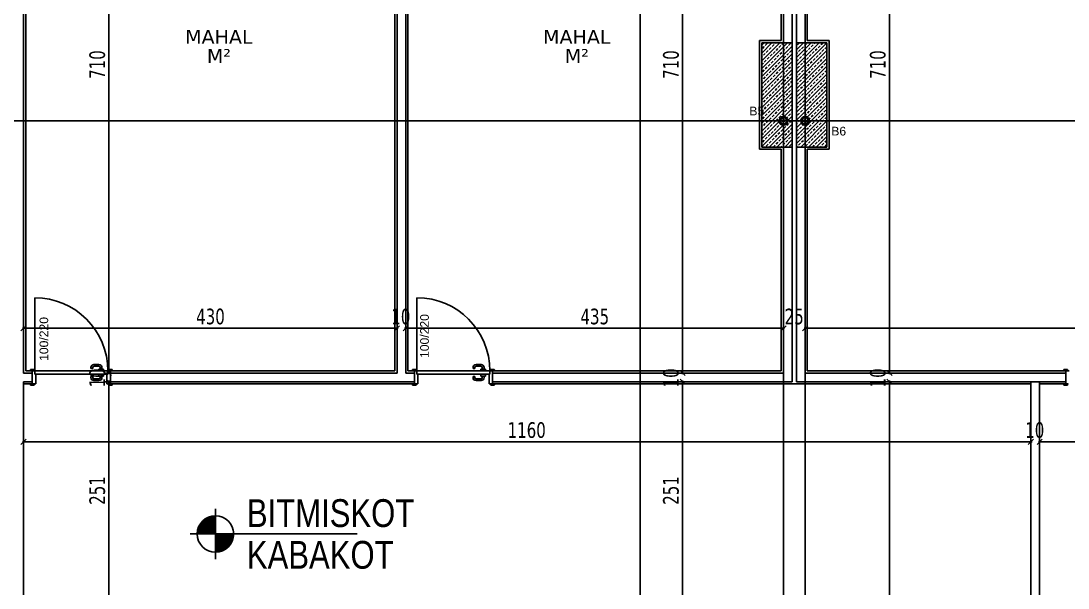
# Model space of a CAD drawing. Header units: millimetres. Extents: x 43168.9 to 43194.6, y -25545.1 to -25543.4.
# Drawn here: x 43173.0023 to 43173.2434, y -25544.0914 to -25543.9609 of the extents above; entities that cross this region are included whole.
import ezdxf
from ezdxf.enums import TextEntityAlignment as Align

# ---------------------------------------------------------------- set-up
doc = ezdxf.new("R2010")
doc.units = ezdxf.units.MM
doc.header["$LTSCALE"] = 200
doc.linetypes.add('DASHDOT2', pattern=[0.5, 0.25, -0.125, 0, -0.125])
for name, color, linetype in [('aks_sgh', 5, 'DASHDOT2'), ('cam_sgh', 1, 'Continuous'), ('dograma_sgh', 43, 'Continuous'), ('duv_sgh', 4, 'Continuous'), ('kolon-b.a_sgh', 6, 'Continuous'), ('olcudis_sgh', 185, 'Continuous'), ('olcuic_sgh', 183, 'Continuous'), ('poz_sgh', 12, 'Continuous'), ('siva_sgh', 145, 'Continuous'), ('tarama-betonarme_sgh', 223, 'Continuous')]:
    doc.layers.add(name, color=color, linetype=linetype)
doc.styles.add('1-200', font='arial.ttf', dxfattribs={"height": 60})
doc.styles.add('dim', font='VERDANA.TTF', dxfattribs={"width": 0.7})
doc.styles.add('text1', font='VERDANA.TTF')
doc.styles.add('text2', font='arial.ttf')

msp = doc.modelspace()

# ---------------------------------------------------------------- hatches: boundary and pattern name
h = msp.add_hatch(color=256)
edge = h.paths.add_edge_path()
edge.add_arc((43173.17788, -25543.98392), 0.001, 0, 360)
edge = h.paths.add_edge_path(flags=16)
edge.add_arc((43173.17788, -25543.98392), 0.00075, 0, 360)
h = msp.add_hatch(color=256)
edge = h.paths.add_edge_path()
edge.add_arc((43173.18288, -25543.98392), 0.001, 0, 360)
edge = h.paths.add_edge_path(flags=16)
edge.add_arc((43173.18288, -25543.98392), 0.00075, 0, 360)

# ---------------------------------------------------------------- linework, layer by layer
at = {"color": 0, "linetype": 'ByBlock', "lineweight": -2}
for p, q in [((43173.17768, -25543.98412), (43173.17768, -25543.98372)), ((43173.17768, -25543.98372), (43173.17808, -25543.98372)), ((43173.17808, -25543.98412), (43173.17768, -25543.98412)), ((43173.17781, -25543.98385), (43173.17795, -25543.98399)), ((43173.17781, -25543.98399), (43173.17795, -25543.98385)), ((43173.17808, -25543.98372), (43173.17808, -25543.98412)), ((43173.18308, -25543.98372), (43173.18268, -25543.98372)), ((43173.18268, -25543.98372), (43173.18268, -25543.98412)), ((43173.18268, -25543.98412), (43173.18308, -25543.98412)), ((43173.18295, -25543.98385), (43173.18281, -25543.98399)), ((43173.18295, -25543.98399), (43173.18281, -25543.98385)), ((43173.18308, -25543.98412), (43173.18308, -25543.98372)), ((43173.00348, -25544.03103), (43173.00228, -25544.03223)), ((43173.00348, -25544.03103), (43173.00228, -25544.03223)), ((43173.08828, -25544.03223), (43173.08948, -25544.03103)), ((43173.08828, -25544.03223), (43173.08948, -25544.03103)), ((43173.09148, -25544.03103), (43173.09028, -25544.03223)), ((43173.09148, -25544.03103), (43173.09028, -25544.03223)), ((43173.17728, -25544.03223), (43173.17848, -25544.03103)), ((43173.17728, -25544.03223), (43173.17848, -25544.03103)), ((43173.18348, -25544.03103), (43173.18228, -25544.03223)), ((43173.18348, -25544.03103), (43173.18228, -25544.03223)), ((43173.02193, -25544.04132), (43173.02313, -25544.04252)), ((43173.02193, -25544.04132), (43173.02313, -25544.04252)), ((43173.15406, -25544.04132), (43173.15526, -25544.04252)), ((43173.15406, -25544.04132), (43173.15526, -25544.04252)), ((43173.2017, -25544.04132), (43173.2029, -25544.04252)), ((43173.2017, -25544.04132), (43173.2029, -25544.04252)), ((43173.02313, -25544.04452), (43173.02193, -25544.04332)), ((43173.02313, -25544.04452), (43173.02193, -25544.04332)), ((43173.15526, -25544.04452), (43173.15406, -25544.04332)), ((43173.15526, -25544.04452), (43173.15406, -25544.04332)), ((43173.2029, -25544.04452), (43173.2017, -25544.04332)), ((43173.2029, -25544.04452), (43173.2017, -25544.04332)), ((43173.00348, -25544.05716), (43173.00228, -25544.05836)), ((43173.00348, -25544.05716), (43173.00228, -25544.05836)), ((43173.23428, -25544.05836), (43173.23548, -25544.05716)), ((43173.23428, -25544.05836), (43173.23548, -25544.05716)), ((43173.23748, -25544.05716), (43173.23628, -25544.05836)), ((43173.23748, -25544.05716), (43173.23628, -25544.05836))]:
    msp.add_line(p, q, dxfattribs=at)
at = {"color": 0}
for p, q in [((43173.04707, -25544.07316), (43173.04707, -25544.08476)), ((43173.04127, -25544.07896), (43173.07967, -25544.07896))]:
    msp.add_line(p, q, dxfattribs=at)
for p, q in [((43173.04288, -25544.07884), (43173.04695, -25544.07477)), ((43173.04291, -25544.07846), (43173.04656, -25544.0748)), ((43173.04299, -25544.07801), (43173.04613, -25544.07487)), ((43173.04312, -25544.07896), (43173.04707, -25544.07501)), ((43173.04314, -25544.0775), (43173.04562, -25544.07502)), ((43173.04347, -25544.07682), (43173.04492, -25544.07536)), ((43173.04347, -25544.07896), (43173.04707, -25544.07537)), ((43173.04621, -25544.07896), (43173.0437, -25544.07646)), ((43173.04383, -25544.07896), (43173.04707, -25544.07573)), ((43173.04657, -25544.07896), (43173.04387, -25544.07626)), ((43173.04693, -25544.07896), (43173.04403, -25544.07607)), ((43173.04419, -25544.07896), (43173.04707, -25544.07609)), ((43173.04707, -25544.07874), (43173.04422, -25544.07589)), ((43173.04707, -25544.07838), (43173.04441, -25544.07572)), ((43173.04455, -25544.07896), (43173.04707, -25544.07645)), ((43173.04707, -25544.07802), (43173.04461, -25544.07557)), ((43173.04707, -25544.07767), (43173.04483, -25544.07543)), ((43173.04707, -25544.07731), (43173.04504, -25544.07528)), ((43173.04707, -25544.07695), (43173.04529, -25544.07517)), ((43173.04707, -25544.07659), (43173.04554, -25544.07506)), ((43173.04707, -25544.07623), (43173.0458, -25544.07497)), ((43173.04707, -25544.07587), (43173.04608, -25544.07488)), ((43173.04707, -25544.07551), (43173.04638, -25544.07483)), ((43173.04707, -25544.07515), (43173.0467, -25544.07478)), ((43173.04707, -25544.07479), (43173.04704, -25544.07477)), ((43173.04298, -25544.07896), (43173.04287, -25544.07886)), ((43173.04334, -25544.07896), (43173.0429, -25544.07853)), ((43173.0437, -25544.07896), (43173.04294, -25544.07821)), ((43173.04405, -25544.07896), (43173.04301, -25544.07792)), ((43173.04441, -25544.07896), (43173.04308, -25544.07763)), ((43173.04477, -25544.07896), (43173.04319, -25544.07738)), ((43173.04513, -25544.07896), (43173.0433, -25544.07713)), ((43173.04549, -25544.07896), (43173.04342, -25544.07689)), ((43173.04585, -25544.07896), (43173.04356, -25544.07667)), ((43173.04491, -25544.07896), (43173.04707, -25544.07681)), ((43173.04527, -25544.07896), (43173.04707, -25544.07717)), ((43173.04563, -25544.07896), (43173.04707, -25544.07753)), ((43173.04599, -25544.07896), (43173.04707, -25544.07789)), ((43173.04635, -25544.07896), (43173.04707, -25544.07825)), ((43173.04671, -25544.07896), (43173.04707, -25544.0786)), ((43173.04707, -25544.07932), (43173.04743, -25544.07896)), ((43173.04707, -25544.07968), (43173.04778, -25544.07896)), ((43173.04707, -25544.08004), (43173.04814, -25544.07896)), ((43173.04707, -25544.0804), (43173.0485, -25544.07896)), ((43173.04707, -25544.08076), (43173.04886, -25544.07896)), ((43173.04707, -25544.08112), (43173.04922, -25544.07896)), ((43173.04707, -25544.08148), (43173.04958, -25544.07896)), ((43173.04707, -25544.08184), (43173.04994, -25544.07896)), ((43173.04707, -25544.0822), (43173.0503, -25544.07896)), ((43173.04707, -25544.08256), (43173.05066, -25544.07896)), ((43173.04707, -25544.08292), (43173.05102, -25544.07896)), ((43173.05014, -25544.08181), (43173.04729, -25544.07896)), ((43173.05031, -25544.08162), (43173.04765, -25544.07896)), ((43173.05046, -25544.08142), (43173.04801, -25544.07896)), ((43173.05061, -25544.0812), (43173.04837, -25544.07896)), ((43173.05075, -25544.08099), (43173.04872, -25544.07896)), ((43173.05086, -25544.08074), (43173.04908, -25544.07896)), ((43173.05097, -25544.08049), (43173.04944, -25544.07896)), ((43173.05106, -25544.08023), (43173.0498, -25544.07896)), ((43173.05115, -25544.07995), (43173.05016, -25544.07896)), ((43173.0512, -25544.07965), (43173.05052, -25544.07896)), ((43173.05125, -25544.07933), (43173.05088, -25544.07896)), ((43173.05127, -25544.07899), (43173.05124, -25544.07896)), ((43173.04997, -25544.082), (43173.04707, -25544.0791)), ((43173.04977, -25544.08216), (43173.04707, -25544.07946)), ((43173.04957, -25544.08233), (43173.04707, -25544.07982)), ((43173.04936, -25544.08247), (43173.04707, -25544.08018)), ((43173.04914, -25544.08261), (43173.04707, -25544.08054)), ((43173.0489, -25544.08273), (43173.04707, -25544.0809)), ((43173.04865, -25544.08284), (43173.04707, -25544.08126)), ((43173.04719, -25544.08316), (43173.05126, -25544.07908)), ((43173.04758, -25544.08313), (43173.05123, -25544.07947)), ((43173.04802, -25544.08304), (43173.05116, -25544.0799)), ((43173.04853, -25544.08289), (43173.05101, -25544.08041)), ((43173.04921, -25544.08257), (43173.05067, -25544.08111)), ((43173.0484, -25544.08295), (43173.04707, -25544.08162)), ((43173.04811, -25544.08302), (43173.04707, -25544.08198)), ((43173.04782, -25544.08309), (43173.04707, -25544.08234)), ((43173.0475, -25544.08313), (43173.04707, -25544.08269)), ((43173.04717, -25544.08316), (43173.04707, -25544.08305))]:
    msp.add_line(p, q)
at = {"color": 0, "linetype": 'Continuous', "lineweight": -2}
for centre, radius in [((43173.17788, -25543.98392), 0.001), ((43173.17788, -25543.98392), 0.00075), ((43173.18288, -25543.98392), 0.001), ((43173.18288, -25543.98392), 0.00075)]:
    msp.add_circle(centre, radius, dxfattribs=at)
at = {"color": 0}
msp.add_circle((43173.04707, -25544.07896), 0.0042, dxfattribs=at)
at = {"layer": 'aks_sgh'}
for p, q in [((43173.14488, -25543.74092), (43173.14488, -25544.60992)), ((43173.17788, -25543.74092), (43173.17788, -25544.60992)), ((43173.18288, -25543.74092), (43173.18288, -25544.60992)), ((43173.44688, -25543.98392), (43172.64488, -25543.98392))]:
    msp.add_line(p, q, dxfattribs=at)
at = {"layer": 'cam_sgh'}
for p, q in [((43173.23488, -25544.04392), (43173.23488, -25544.30091)), ((43173.23688, -25544.04392), (43173.23688, -25544.30091))]:
    msp.add_line(p, q, dxfattribs=at)
at = {"layer": 'dograma_sgh', "color": 145}
for p, q in [((43173.00548, -25544.02462), (43173.00548, -25544.04142)), ((43173.09348, -25544.02462), (43173.09348, -25544.04142))]:
    msp.add_line(p, q, dxfattribs=at)
at = {"layer": 'dograma_sgh'}
for p, q in [((43173.01909, -25544.03998), (43173.02023, -25544.03998)), ((43173.02023, -25544.04038), (43173.01909, -25544.04038)), ((43173.10709, -25544.03998), (43173.10823, -25544.03998)), ((43173.10823, -25544.04038), (43173.10709, -25544.04038)), ((43173.00448, -25544.04112), (43173.00438, -25544.04142)), ((43173.00438, -25544.04142), (43173.00538, -25544.04142)), ((43173.00448, -25544.04112), (43173.00528, -25544.04112)), ((43173.00488, -25544.04442), (43173.00488, -25544.04142)), ((43173.00488, -25544.04142), (43173.00548, -25544.04142)), ((43173.00528, -25544.04112), (43173.00538, -25544.04142)), ((43173.02228, -25544.04142), (43173.00548, -25544.04142)), ((43173.00548, -25544.04142), (43173.00548, -25544.04222)), ((43173.00548, -25544.04142), (43173.00548, -25544.04172)), ((43173.00548, -25544.04172), (43173.00548, -25544.04222)), ((43173.00548, -25544.04222), (43173.02228, -25544.04222)), ((43173.00548, -25544.04222), (43173.00568, -25544.04222)), ((43173.00568, -25544.04222), (43173.00568, -25544.04442)), ((43173.01839, -25544.04092), (43173.01839, -25544.04068)), ((43173.01879, -25544.04092), (43173.01839, -25544.04092)), ((43173.01879, -25544.04272), (43173.01839, -25544.04272)), ((43173.01839, -25544.04272), (43173.01839, -25544.04296)), ((43173.01879, -25544.04068), (43173.01879, -25544.04092)), ((43173.01879, -25544.04296), (43173.01879, -25544.04272)), ((43173.02128, -25544.04102), (43173.02018, -25544.04102)), ((43173.02018, -25544.04102), (43173.02018, -25544.04142)), ((43173.02018, -25544.04262), (43173.02018, -25544.04222)), ((43173.02128, -25544.04262), (43173.02018, -25544.04262)), ((43173.02053, -25544.04102), (43173.02053, -25544.04068)), ((43173.02053, -25544.04262), (43173.02053, -25544.04296)), ((43173.02093, -25544.04068), (43173.02093, -25544.04102)), ((43173.02093, -25544.04296), (43173.02093, -25544.04262)), ((43173.02128, -25544.04142), (43173.02128, -25544.04102)), ((43173.02128, -25544.04222), (43173.02128, -25544.04262)), ((43173.02228, -25544.04222), (43173.02208, -25544.04222)), ((43173.02208, -25544.04222), (43173.02208, -25544.04442)), ((43173.02228, -25544.04222), (43173.02228, -25544.04142)), ((43173.02288, -25544.04142), (43173.02228, -25544.04142)), ((43173.02228, -25544.04142), (43173.02228, -25544.04172)), ((43173.02228, -25544.04172), (43173.02228, -25544.04222)), ((43173.02248, -25544.04112), (43173.02238, -25544.04142)), ((43173.02338, -25544.04142), (43173.02238, -25544.04142)), ((43173.02328, -25544.04112), (43173.02248, -25544.04112)), ((43173.02288, -25544.04442), (43173.02288, -25544.04142)), ((43173.02328, -25544.04112), (43173.02338, -25544.04142)), ((43173.09248, -25544.04112), (43173.09238, -25544.04142)), ((43173.09238, -25544.04142), (43173.09338, -25544.04142)), ((43173.09248, -25544.04112), (43173.09328, -25544.04112)), ((43173.09288, -25544.04442), (43173.09288, -25544.04142)), ((43173.09288, -25544.04142), (43173.09348, -25544.04142)), ((43173.09328, -25544.04112), (43173.09338, -25544.04142)), ((43173.11028, -25544.04142), (43173.09348, -25544.04142)), ((43173.09348, -25544.04142), (43173.09348, -25544.04222)), ((43173.09348, -25544.04142), (43173.09348, -25544.04172)), ((43173.09348, -25544.04172), (43173.09348, -25544.04222)), ((43173.09348, -25544.04222), (43173.11028, -25544.04222)), ((43173.09348, -25544.04222), (43173.09368, -25544.04222)), ((43173.09368, -25544.04222), (43173.09368, -25544.04442)), ((43173.10639, -25544.04092), (43173.10639, -25544.04068)), ((43173.10679, -25544.04092), (43173.10639, -25544.04092)), ((43173.10679, -25544.04272), (43173.10639, -25544.04272)), ((43173.10639, -25544.04272), (43173.10639, -25544.04296)), ((43173.10679, -25544.04068), (43173.10679, -25544.04092)), ((43173.10679, -25544.04296), (43173.10679, -25544.04272)), ((43173.10928, -25544.04102), (43173.10818, -25544.04102)), ((43173.10818, -25544.04102), (43173.10818, -25544.04142)), ((43173.10818, -25544.04262), (43173.10818, -25544.04222)), ((43173.10928, -25544.04262), (43173.10818, -25544.04262)), ((43173.10853, -25544.04102), (43173.10853, -25544.04068)), ((43173.10853, -25544.04262), (43173.10853, -25544.04296)), ((43173.10893, -25544.04068), (43173.10893, -25544.04102)), ((43173.10893, -25544.04296), (43173.10893, -25544.04262)), ((43173.10928, -25544.04142), (43173.10928, -25544.04102)), ((43173.10928, -25544.04222), (43173.10928, -25544.04262)), ((43173.11028, -25544.04222), (43173.11008, -25544.04222)), ((43173.11008, -25544.04222), (43173.11008, -25544.04442)), ((43173.11028, -25544.04222), (43173.11028, -25544.04142)), ((43173.11088, -25544.04142), (43173.11028, -25544.04142)), ((43173.11028, -25544.04142), (43173.11028, -25544.04172)), ((43173.11028, -25544.04172), (43173.11028, -25544.04222)), ((43173.11048, -25544.04112), (43173.11038, -25544.04142)), ((43173.11138, -25544.04142), (43173.11038, -25544.04142)), ((43173.11128, -25544.04112), (43173.11048, -25544.04112)), ((43173.11088, -25544.04442), (43173.11088, -25544.04142)), ((43173.11128, -25544.04112), (43173.11138, -25544.04142)), ((43173.24248, -25544.04112), (43173.24238, -25544.04142)), ((43173.24238, -25544.04142), (43173.24338, -25544.04142)), ((43173.24248, -25544.04112), (43173.24328, -25544.04112)), ((43173.24288, -25544.04142), (43173.24288, -25544.04442)), ((43173.24368, -25544.04142), (43173.24288, -25544.04142)), ((43173.24328, -25544.04112), (43173.24338, -25544.04142)), ((43173.00448, -25544.04472), (43173.00438, -25544.04442)), ((43173.00438, -25544.04442), (43173.00538, -25544.04442)), ((43173.00448, -25544.04472), (43173.00528, -25544.04472)), ((43173.00568, -25544.04442), (43173.00488, -25544.04442)), ((43173.00528, -25544.04472), (43173.00538, -25544.04442)), ((43173.02023, -25544.04326), (43173.01909, -25544.04326)), ((43173.01909, -25544.04366), (43173.02023, -25544.04366)), ((43173.02208, -25544.04442), (43173.02288, -25544.04442)), ((43173.02248, -25544.04472), (43173.02238, -25544.04442)), ((43173.02338, -25544.04442), (43173.02238, -25544.04442)), ((43173.02328, -25544.04472), (43173.02248, -25544.04472)), ((43173.02328, -25544.04472), (43173.02338, -25544.04442)), ((43173.09248, -25544.04472), (43173.09238, -25544.04442)), ((43173.09238, -25544.04442), (43173.09338, -25544.04442)), ((43173.09248, -25544.04472), (43173.09328, -25544.04472)), ((43173.09368, -25544.04442), (43173.09288, -25544.04442)), ((43173.09328, -25544.04472), (43173.09338, -25544.04442)), ((43173.10823, -25544.04326), (43173.10709, -25544.04326)), ((43173.10709, -25544.04366), (43173.10823, -25544.04366)), ((43173.11008, -25544.04442), (43173.11088, -25544.04442)), ((43173.11048, -25544.04472), (43173.11038, -25544.04442)), ((43173.11138, -25544.04442), (43173.11038, -25544.04442)), ((43173.11128, -25544.04472), (43173.11048, -25544.04472)), ((43173.11128, -25544.04472), (43173.11138, -25544.04442)), ((43173.24248, -25544.04472), (43173.24238, -25544.04442)), ((43173.24238, -25544.04442), (43173.24338, -25544.04442)), ((43173.24248, -25544.04472), (43173.24328, -25544.04472)), ((43173.24288, -25544.04442), (43173.24348, -25544.04442)), ((43173.24328, -25544.04472), (43173.24338, -25544.04442))]:
    msp.add_line(p, q, dxfattribs=at)
at = {"layer": 'dograma_sgh', "color": 145}
for centre in [(43173.00548, -25544.04142), (43173.09348, -25544.04142)]:
    msp.add_arc(centre, 0.0168, 0, 90, dxfattribs=at)
at = {"layer": 'dograma_sgh'}
for centre, radius, start, end in [((43173.01909, -25544.04068), 0.0007, 90, 180), ((43173.01909, -25544.04068), 0.0003, 90, 180), ((43173.02023, -25544.04068), 0.0007, 0, 90), ((43173.02023, -25544.04068), 0.0003, 0, 90), ((43173.10709, -25544.04068), 0.0007, 90, 180), ((43173.10709, -25544.04068), 0.0003, 90, 180), ((43173.10823, -25544.04068), 0.0007, 0, 90), ((43173.10823, -25544.04068), 0.0003, 0, 90), ((43173.01909, -25544.04296), 0.0007, 180, 270), ((43173.01909, -25544.04296), 0.0003, 180, 270), ((43173.02023, -25544.04296), 0.0003, 270, 360), ((43173.02023, -25544.04296), 0.0007, 270, 360), ((43173.10709, -25544.04296), 0.0007, 180, 270), ((43173.10709, -25544.04296), 0.0003, 180, 270), ((43173.10823, -25544.04296), 0.0003, 270, 360), ((43173.10823, -25544.04296), 0.0007, 270, 360)]:
    msp.add_arc(centre, radius, start, end, dxfattribs=at)
at = {"layer": 'duv_sgh'}
for p, q in [((43173.00288, -25544.04192), (43173.00288, -25543.83992)), ((43173.17788, -25543.89792), (43173.17788, -25543.96592)), ((43173.17988, -25543.89792), (43173.17988, -25544.04392)), ((43173.18088, -25543.89792), (43173.18088, -25544.04392)), ((43173.08888, -25544.04192), (43173.08888, -25543.89991)), ((43173.09088, -25544.04192), (43173.09088, -25543.89991)), ((43173.18288, -25543.89992), (43173.18288, -25543.96592)), ((43173.17788, -25543.98992), (43173.17788, -25544.04192)), ((43173.18288, -25543.98992), (43173.18288, -25544.04192)), ((43173.00288, -25544.04192), (43173.00488, -25544.04192)), ((43173.00488, -25544.04442), (43173.00488, -25544.04142)), ((43173.02288, -25544.04442), (43173.02288, -25544.04142)), ((43173.02288, -25544.04192), (43173.08888, -25544.04192)), ((43173.09088, -25544.04192), (43173.09288, -25544.04192)), ((43173.09288, -25544.04442), (43173.09288, -25544.04142)), ((43173.11088, -25544.04442), (43173.11088, -25544.04142)), ((43173.11088, -25544.04192), (43173.17788, -25544.04192)), ((43173.18288, -25544.04192), (43173.24288, -25544.04192)), ((43173.24288, -25544.04142), (43173.24288, -25544.04442)), ((43173.00288, -25544.04392), (43173.00488, -25544.04392)), ((43173.00288, -25544.04392), (43173.00288, -25544.09506)), ((43173.02288, -25544.04392), (43173.09288, -25544.04392)), ((43173.11088, -25544.04392), (43173.17988, -25544.04392)), ((43173.18088, -25544.04392), (43173.24288, -25544.04392))]:
    msp.add_line(p, q, dxfattribs=at)
at = {"layer": 'kolon-b.a_sgh'}
for p, q in [((43173.17288, -25543.96592), (43173.17988, -25543.96592)), ((43173.17288, -25543.98992), (43173.17288, -25543.96592)), ((43173.17988, -25543.96592), (43173.17988, -25543.98992)), ((43173.18088, -25543.96592), (43173.18788, -25543.96592)), ((43173.18088, -25543.98992), (43173.18088, -25543.96592)), ((43173.18788, -25543.96592), (43173.18788, -25543.98992)), ((43173.17988, -25543.98992), (43173.17288, -25543.98992)), ((43173.18788, -25543.98992), (43173.18088, -25543.98992))]:
    msp.add_line(p, q, dxfattribs=at)
at = {"layer": 'olcudis_sgh'}
for p, q in [((43173.00288, -25544.03992), (43173.00288, -25544.03063)), ((43173.00288, -25544.03992), (43173.00288, -25544.03063)), ((43173.08888, -25544.03992), (43173.08888, -25544.03063)), ((43173.08888, -25544.03992), (43173.08888, -25544.03063)), ((43173.09088, -25544.03992), (43173.09088, -25544.03063)), ((43173.09088, -25544.03992), (43173.09088, -25544.03063)), ((43173.17788, -25544.03992), (43173.17788, -25544.03063)), ((43173.17788, -25544.03992), (43173.17788, -25544.03063)), ((43173.18288, -25544.03992), (43173.18288, -25544.03063)), ((43173.18288, -25544.03992), (43173.18288, -25544.03063)), ((43173.00263, -25544.03163), (43173.08913, -25544.03163)), ((43173.00288, -25544.03163), (43173.00408, -25544.03163)), ((43173.08888, -25544.03163), (43173.08768, -25544.03163)), ((43173.09063, -25544.03163), (43173.17813, -25544.03163)), ((43173.09088, -25544.03163), (43173.09208, -25544.03163)), ((43173.17788, -25544.03163), (43173.17668, -25544.03163)), ((43173.18263, -25544.03163), (43173.36313, -25544.03163)), ((43173.18288, -25544.03163), (43173.18408, -25544.03163))]:
    msp.add_line(p, q, dxfattribs=at)
at = {"layer": 'olcuic_sgh'}
for p, q in [((43173.02253, -25543.89967), (43173.02253, -25544.04217)), ((43173.15466, -25544.04217), (43173.15466, -25543.89967)), ((43173.2023, -25544.04217), (43173.2023, -25543.89967)), ((43173.02253, -25544.04192), (43173.02153, -25544.04192)), ((43173.02253, -25544.04192), (43173.02153, -25544.04192)), ((43173.02253, -25544.04192), (43173.02253, -25544.04072)), ((43173.14738, -25544.04192), (43173.15566, -25544.04192)), ((43173.14738, -25544.04192), (43173.15566, -25544.04192)), ((43173.15466, -25544.04192), (43173.15466, -25544.04072)), ((43173.2023, -25544.04192), (43173.2023, -25544.04072)), ((43173.2023, -25544.04192), (43173.2033, -25544.04192)), ((43173.2023, -25544.04192), (43173.2033, -25544.04192)), ((43173.02253, -25544.04392), (43173.02153, -25544.04392)), ((43173.02253, -25544.04392), (43173.02153, -25544.04392)), ((43173.02253, -25544.04367), (43173.02253, -25544.09431)), ((43173.02253, -25544.04392), (43173.02253, -25544.04512)), ((43173.14738, -25544.04392), (43173.15566, -25544.04392)), ((43173.14738, -25544.04392), (43173.15566, -25544.04392)), ((43173.15466, -25544.09431), (43173.15466, -25544.04367)), ((43173.15466, -25544.04392), (43173.15466, -25544.04512)), ((43173.2023, -25544.54617), (43173.2023, -25544.04367)), ((43173.2023, -25544.04392), (43173.2033, -25544.04392)), ((43173.2023, -25544.04392), (43173.2023, -25544.04512)), ((43173.2023, -25544.04392), (43173.2033, -25544.04392)), ((43173.00288, -25544.04642), (43173.00288, -25544.05876)), ((43173.00288, -25544.04642), (43173.00288, -25544.05876)), ((43173.23488, -25544.04592), (43173.23488, -25544.05876)), ((43173.23488, -25544.04592), (43173.23488, -25544.05876)), ((43173.23688, -25544.04592), (43173.23688, -25544.05876)), ((43173.23688, -25544.04592), (43173.23688, -25544.05876)), ((43173.23513, -25544.05776), (43173.00263, -25544.05776)), ((43173.00288, -25544.05776), (43173.00408, -25544.05776)), ((43173.23488, -25544.05776), (43173.23368, -25544.05776)), ((43173.26913, -25544.05776), (43173.23663, -25544.05776)), ((43173.23688, -25544.05776), (43173.23808, -25544.05776))]:
    msp.add_line(p, q, dxfattribs=at)
at = {"layer": 'siva_sgh'}
for p, q in [((43173.00338, -25543.97742), (43173.00338, -25543.83992)), ((43173.17738, -25543.89742), (43173.17738, -25543.96542)), ((43173.08838, -25543.89992), (43173.08838, -25544.04142)), ((43173.09138, -25543.97742), (43173.09138, -25543.89992)), ((43173.18338, -25543.90042), (43173.18338, -25543.96542)), ((43173.17738, -25543.96542), (43173.17238, -25543.96542)), ((43173.17238, -25543.96542), (43173.17238, -25543.99042)), ((43173.18338, -25543.96542), (43173.18838, -25543.96542)), ((43173.18838, -25543.96542), (43173.18838, -25543.99042)), ((43173.00338, -25543.99042), (43173.00338, -25543.97742)), ((43173.00338, -25543.97742), (43173.00338, -25543.97742)), ((43173.00338, -25543.97742), (43173.00338, -25543.97742)), ((43173.09138, -25543.99042), (43173.09138, -25543.97742)), ((43173.09138, -25543.97742), (43173.09138, -25543.97742)), ((43173.09138, -25543.97742), (43173.09138, -25543.97742)), ((43173.00338, -25544.04142), (43173.00338, -25543.99042)), ((43173.00338, -25543.99042), (43173.00338, -25543.99042)), ((43173.09138, -25544.04142), (43173.09138, -25543.99042)), ((43173.09138, -25543.99042), (43173.09138, -25543.99042)), ((43173.17238, -25543.99042), (43173.17738, -25543.99042)), ((43173.17738, -25543.99042), (43173.17738, -25544.04142)), ((43173.18838, -25543.99042), (43173.18338, -25543.99042)), ((43173.18338, -25543.99042), (43173.18338, -25544.04142)), ((43173.08838, -25544.04142), (43173.00338, -25544.04142)), ((43173.17738, -25544.04142), (43173.09138, -25544.04142)), ((43173.18338, -25544.04142), (43173.24288, -25544.04142)), ((43173.00288, -25544.04442), (43173.00488, -25544.04442)), ((43173.02288, -25544.04442), (43173.09288, -25544.04442)), ((43173.11088, -25544.04442), (43173.23488, -25544.04442)), ((43173.23688, -25544.04442), (43173.24288, -25544.04442))]:
    msp.add_line(p, q, dxfattribs=at)
at = {"layer": 'tarama-betonarme_sgh'}
for p, q in [((43173.17288, -25543.96648), (43173.17344, -25543.96592)), ((43173.17288, -25543.96828), (43173.17524, -25543.96592)), ((43173.17288, -25543.97007), (43173.17703, -25543.96592)), ((43173.17288, -25543.97187), (43173.17883, -25543.96592)), ((43173.17288, -25543.97367), (43173.17988, -25543.96667)), ((43173.17302, -25543.96724), (43173.17347, -25543.96679)), ((43173.1737, -25543.96656), (43173.17415, -25543.96611)), ((43173.17392, -25543.96813), (43173.17437, -25543.96768)), ((43173.17459, -25543.96746), (43173.17504, -25543.96701)), ((43173.17527, -25543.96679), (43173.17572, -25543.96634)), ((43173.17549, -25543.96836), (43173.17594, -25543.96791)), ((43173.17594, -25543.96611), (43173.17614, -25543.96592)), ((43173.17617, -25543.96768), (43173.17662, -25543.96724)), ((43173.17684, -25543.96701), (43173.17729, -25543.96656)), ((43173.17751, -25543.96634), (43173.17793, -25543.96592)), ((43173.17774, -25543.96791), (43173.17819, -25543.96746)), ((43173.17841, -25543.96724), (43173.17886, -25543.96679)), ((43173.17908, -25543.96656), (43173.17953, -25543.96611)), ((43173.17931, -25543.96813), (43173.17976, -25543.96768)), ((43173.18088, -25543.96755), (43173.18251, -25543.96592)), ((43173.18088, -25543.96934), (43173.1843, -25543.96592)), ((43173.18088, -25543.97114), (43173.1861, -25543.96592)), ((43173.18088, -25543.97294), (43173.18788, -25543.96594)), ((43173.18088, -25543.96665), (43173.18092, -25543.96661)), ((43173.18088, -25543.97473), (43173.18788, -25543.96773)), ((43173.18115, -25543.96638), (43173.1816, -25543.96593)), ((43173.18137, -25543.96795), (43173.18182, -25543.9675)), ((43173.18205, -25543.96728), (43173.1825, -25543.96683)), ((43173.18272, -25543.96661), (43173.18317, -25543.96616)), ((43173.18295, -25543.96818), (43173.18339, -25543.96773)), ((43173.18339, -25543.96593), (43173.18341, -25543.96592)), ((43173.18362, -25543.9675), (43173.18407, -25543.96705)), ((43173.18429, -25543.96683), (43173.18474, -25543.96638)), ((43173.18452, -25543.9684), (43173.18497, -25543.96795)), ((43173.18497, -25543.96616), (43173.1852, -25543.96592)), ((43173.18519, -25543.96773), (43173.18564, -25543.96728)), ((43173.18586, -25543.96705), (43173.18631, -25543.96661)), ((43173.18654, -25543.96638), (43173.18699, -25543.96593)), ((43173.18676, -25543.96795), (43173.18721, -25543.9675)), ((43173.18744, -25543.96728), (43173.18788, -25543.96683)), ((43173.17288, -25543.97546), (43173.17988, -25543.96846)), ((43173.17288, -25543.96918), (43173.17302, -25543.96903)), ((43173.17288, -25543.97726), (43173.17988, -25543.97026)), ((43173.17325, -25543.96881), (43173.1737, -25543.96836)), ((43173.17347, -25543.97038), (43173.17392, -25543.96993)), ((43173.17415, -25543.9697), (43173.17459, -25543.96926)), ((43173.17482, -25543.96903), (43173.17527, -25543.96858)), ((43173.17504, -25543.9706), (43173.17549, -25543.97015)), ((43173.17572, -25543.96993), (43173.17617, -25543.96948)), ((43173.17639, -25543.96926), (43173.17684, -25543.96881)), ((43173.17662, -25543.97083), (43173.17706, -25543.97038)), ((43173.17706, -25543.96858), (43173.17751, -25543.96813)), ((43173.17729, -25543.97015), (43173.17774, -25543.9697)), ((43173.17796, -25543.96948), (43173.17841, -25543.96903)), ((43173.17864, -25543.96881), (43173.17908, -25543.96836)), ((43173.17886, -25543.97038), (43173.17931, -25543.96993)), ((43173.17953, -25543.9697), (43173.17988, -25543.96936)), ((43173.18088, -25543.96845), (43173.18115, -25543.96818)), ((43173.18088, -25543.97653), (43173.18788, -25543.96953)), ((43173.18092, -25543.9702), (43173.18137, -25543.96975)), ((43173.1816, -25543.96952), (43173.18205, -25543.96907)), ((43173.18227, -25543.96885), (43173.18272, -25543.9684)), ((43173.1825, -25543.97042), (43173.18295, -25543.96997)), ((43173.18317, -25543.96975), (43173.18362, -25543.9693)), ((43173.18384, -25543.96907), (43173.18429, -25543.96863)), ((43173.18407, -25543.97065), (43173.18452, -25543.9702)), ((43173.18474, -25543.96997), (43173.18519, -25543.96952)), ((43173.18541, -25543.9693), (43173.18586, -25543.96885)), ((43173.18564, -25543.97087), (43173.18609, -25543.97042)), ((43173.18609, -25543.96863), (43173.18654, -25543.96818)), ((43173.18631, -25543.9702), (43173.18676, -25543.96975)), ((43173.18699, -25543.96952), (43173.18744, -25543.96907)), ((43173.18766, -25543.96885), (43173.18788, -25543.96863)), ((43173.17288, -25543.97097), (43173.17325, -25543.9706)), ((43173.17288, -25543.97905), (43173.17988, -25543.97205)), ((43173.17302, -25543.97262), (43173.17347, -25543.97217)), ((43173.1737, -25543.97195), (43173.17415, -25543.9715)), ((43173.17437, -25543.97128), (43173.17482, -25543.97083)), ((43173.17459, -25543.97285), (43173.17504, -25543.9724)), ((43173.17527, -25543.97217), (43173.17572, -25543.97173)), ((43173.17594, -25543.9715), (43173.17639, -25543.97105)), ((43173.17617, -25543.97307), (43173.17662, -25543.97262)), ((43173.17684, -25543.9724), (43173.17729, -25543.97195)), ((43173.17751, -25543.97173), (43173.17796, -25543.97128)), ((43173.17774, -25543.9733), (43173.17819, -25543.97285)), ((43173.17819, -25543.97105), (43173.17864, -25543.9706)), ((43173.17841, -25543.97262), (43173.17886, -25543.97217)), ((43173.17908, -25543.97195), (43173.17953, -25543.9715)), ((43173.17976, -25543.97128), (43173.17988, -25543.97116)), ((43173.18088, -25543.97833), (43173.18788, -25543.97133)), ((43173.18088, -25543.97204), (43173.18092, -25543.97199)), ((43173.18115, -25543.97177), (43173.1816, -25543.97132)), ((43173.18137, -25543.97334), (43173.18182, -25543.97289)), ((43173.18182, -25543.9711), (43173.18227, -25543.97065)), ((43173.18205, -25543.97267), (43173.1825, -25543.97222)), ((43173.18272, -25543.97199), (43173.18317, -25543.97154)), ((43173.18339, -25543.97132), (43173.18384, -25543.97087)), ((43173.18362, -25543.97289), (43173.18407, -25543.97244)), ((43173.18429, -25543.97222), (43173.18474, -25543.97177)), ((43173.18497, -25543.97154), (43173.18541, -25543.9711)), ((43173.18519, -25543.97312), (43173.18564, -25543.97267)), ((43173.18586, -25543.97244), (43173.18631, -25543.97199)), ((43173.18654, -25543.97177), (43173.18699, -25543.97132)), ((43173.18676, -25543.97334), (43173.18721, -25543.97289)), ((43173.18721, -25543.9711), (43173.18766, -25543.97065)), ((43173.18744, -25543.97267), (43173.18788, -25543.97222)), ((43173.17288, -25543.98085), (43173.17988, -25543.97385)), ((43173.17288, -25543.97456), (43173.17302, -25543.97442)), ((43173.17325, -25543.9742), (43173.1737, -25543.97375)), ((43173.17347, -25543.97577), (43173.17392, -25543.97532)), ((43173.17392, -25543.97352), (43173.17437, -25543.97307)), ((43173.17415, -25543.97509), (43173.17459, -25543.97464)), ((43173.17482, -25543.97442), (43173.17527, -25543.97397)), ((43173.17549, -25543.97375), (43173.17594, -25543.9733)), ((43173.17572, -25543.97532), (43173.17617, -25543.97487)), ((43173.17639, -25543.97464), (43173.17684, -25543.9742)), ((43173.17706, -25543.97397), (43173.17751, -25543.97352)), ((43173.17729, -25543.97554), (43173.17774, -25543.97509)), ((43173.17796, -25543.97487), (43173.17841, -25543.97442)), ((43173.17864, -25543.9742), (43173.17908, -25543.97375)), ((43173.17886, -25543.97577), (43173.17931, -25543.97532)), ((43173.17931, -25543.97352), (43173.17976, -25543.97307)), ((43173.17953, -25543.97509), (43173.17988, -25543.97475)), ((43173.18088, -25543.98012), (43173.18788, -25543.97312)), ((43173.18088, -25543.97383), (43173.18115, -25543.97356)), ((43173.18088, -25543.98192), (43173.18788, -25543.97492)), ((43173.18092, -25543.97559), (43173.18137, -25543.97514)), ((43173.1816, -25543.97491), (43173.18205, -25543.97446)), ((43173.18227, -25543.97424), (43173.18272, -25543.97379)), ((43173.18295, -25543.97356), (43173.18339, -25543.97312)), ((43173.18317, -25543.97514), (43173.18362, -25543.97469)), ((43173.18384, -25543.97446), (43173.18429, -25543.97401)), ((43173.18452, -25543.97379), (43173.18497, -25543.97334)), ((43173.18474, -25543.97536), (43173.18519, -25543.97491)), ((43173.18541, -25543.97469), (43173.18586, -25543.97424)), ((43173.18609, -25543.97401), (43173.18654, -25543.97356)), ((43173.18631, -25543.97559), (43173.18676, -25543.97514)), ((43173.18699, -25543.97491), (43173.18744, -25543.97446)), ((43173.18766, -25543.97424), (43173.18788, -25543.97402)), ((43173.17288, -25543.98265), (43173.17988, -25543.97565)), ((43173.17288, -25543.97636), (43173.17325, -25543.97599)), ((43173.17288, -25543.98444), (43173.17988, -25543.97744)), ((43173.17302, -25543.97801), (43173.17347, -25543.97756)), ((43173.1737, -25543.97734), (43173.17415, -25543.97689)), ((43173.17437, -25543.97666), (43173.17482, -25543.97622)), ((43173.17504, -25543.97599), (43173.17549, -25543.97554)), ((43173.17527, -25543.97756), (43173.17572, -25543.97711)), ((43173.17594, -25543.97689), (43173.17639, -25543.97644)), ((43173.17662, -25543.97622), (43173.17706, -25543.97577)), ((43173.17684, -25543.97779), (43173.17729, -25543.97734)), ((43173.17751, -25543.97711), (43173.17796, -25543.97666)), ((43173.17819, -25543.97644), (43173.17864, -25543.97599)), ((43173.17841, -25543.97801), (43173.17886, -25543.97756)), ((43173.17908, -25543.97734), (43173.17953, -25543.97689)), ((43173.17976, -25543.97666), (43173.17988, -25543.97654)), ((43173.18088, -25543.98371), (43173.18788, -25543.97671)), ((43173.18088, -25543.97743), (43173.18092, -25543.97738)), ((43173.18115, -25543.97716), (43173.1816, -25543.97671)), ((43173.18182, -25543.97648), (43173.18227, -25543.97603)), ((43173.18205, -25543.97805), (43173.1825, -25543.97761)), ((43173.1825, -25543.97581), (43173.18295, -25543.97536)), ((43173.18272, -25543.97738), (43173.18317, -25543.97693)), ((43173.18339, -25543.97671), (43173.18384, -25543.97626)), ((43173.18407, -25543.97603), (43173.18452, -25543.97559)), ((43173.18429, -25543.97761), (43173.18474, -25543.97716)), ((43173.18497, -25543.97693), (43173.18541, -25543.97648)), ((43173.18564, -25543.97626), (43173.18609, -25543.97581)), ((43173.18586, -25543.97783), (43173.18631, -25543.97738)), ((43173.18654, -25543.97716), (43173.18699, -25543.97671)), ((43173.18721, -25543.97648), (43173.18766, -25543.97603)), ((43173.18744, -25543.97805), (43173.18788, -25543.97761)), ((43173.17288, -25543.98624), (43173.17988, -25543.97924)), ((43173.17288, -25543.97995), (43173.17302, -25543.97981)), ((43173.17325, -25543.97958), (43173.1737, -25543.97913)), ((43173.17392, -25543.97891), (43173.17437, -25543.97846)), ((43173.17415, -25543.98048), (43173.17459, -25543.98003)), ((43173.17459, -25543.97824), (43173.17504, -25543.97779)), ((43173.17482, -25543.97981), (43173.17527, -25543.97936)), ((43173.17549, -25543.97913), (43173.17594, -25543.97869)), ((43173.17617, -25543.97846), (43173.17662, -25543.97801)), ((43173.17639, -25543.98003), (43173.17684, -25543.97958)), ((43173.17706, -25543.97936), (43173.17751, -25543.97891)), ((43173.17774, -25543.97869), (43173.17819, -25543.97824)), ((43173.17796, -25543.98026), (43173.17841, -25543.97981)), ((43173.17864, -25543.97958), (43173.17908, -25543.97913)), ((43173.17931, -25543.97891), (43173.17976, -25543.97846)), ((43173.17953, -25543.98048), (43173.17988, -25543.98014)), ((43173.18088, -25543.98551), (43173.18788, -25543.97851)), ((43173.18088, -25543.97922), (43173.18115, -25543.97895)), ((43173.18137, -25543.97873), (43173.18182, -25543.97828)), ((43173.1816, -25543.9803), (43173.18205, -25543.97985)), ((43173.18227, -25543.97963), (43173.18272, -25543.97918)), ((43173.18295, -25543.97895), (43173.18339, -25543.9785)), ((43173.18317, -25543.98052), (43173.18362, -25543.98008)), ((43173.18362, -25543.97828), (43173.18407, -25543.97783)), ((43173.18384, -25543.97985), (43173.18429, -25543.9794)), ((43173.18452, -25543.97918), (43173.18497, -25543.97873)), ((43173.18519, -25543.9785), (43173.18564, -25543.97805)), ((43173.18541, -25543.98008), (43173.18586, -25543.97963)), ((43173.18609, -25543.9794), (43173.18654, -25543.97895)), ((43173.18676, -25543.97873), (43173.18721, -25543.97828)), ((43173.18699, -25543.9803), (43173.18744, -25543.97985)), ((43173.18766, -25543.97963), (43173.18788, -25543.97941)), ((43173.17288, -25543.98803), (43173.17988, -25543.98103)), ((43173.17288, -25543.98175), (43173.17325, -25543.98138)), ((43173.17347, -25543.98115), (43173.17392, -25543.98071)), ((43173.1737, -25543.98273), (43173.17415, -25543.98228)), ((43173.17437, -25543.98205), (43173.17482, -25543.9816)), ((43173.17504, -25543.98138), (43173.17549, -25543.98093)), ((43173.17527, -25543.98295), (43173.17572, -25543.9825)), ((43173.17572, -25543.98071), (43173.17617, -25543.98026)), ((43173.17594, -25543.98228), (43173.17639, -25543.98183)), ((43173.17662, -25543.9816), (43173.17706, -25543.98115)), ((43173.17729, -25543.98093), (43173.17774, -25543.98048)), ((43173.17751, -25543.9825), (43173.17796, -25543.98205)), ((43173.17819, -25543.98183), (43173.17864, -25543.98138)), ((43173.17886, -25543.98115), (43173.17931, -25543.98071)), ((43173.17908, -25543.98273), (43173.17953, -25543.98228)), ((43173.17976, -25543.98205), (43173.17988, -25543.98193)), ((43173.18088, -25543.98731), (43173.18788, -25543.98031)), ((43173.18088, -25543.9891), (43173.18788, -25543.9821)), ((43173.18092, -25543.98097), (43173.18137, -25543.98052)), ((43173.18115, -25543.98255), (43173.1816, -25543.9821)), ((43173.18182, -25543.98187), (43173.18227, -25543.98142)), ((43173.1825, -25543.9812), (43173.18295, -25543.98075)), ((43173.18272, -25543.98277), (43173.18317, -25543.98232)), ((43173.18339, -25543.9821), (43173.18384, -25543.98165)), ((43173.18407, -25543.98142), (43173.18452, -25543.98097)), ((43173.18429, -25543.98299), (43173.18474, -25543.98255)), ((43173.18474, -25543.98075), (43173.18519, -25543.9803)), ((43173.18497, -25543.98232), (43173.18541, -25543.98187)), ((43173.18564, -25543.98165), (43173.18609, -25543.9812)), ((43173.18631, -25543.98097), (43173.18676, -25543.98052)), ((43173.18654, -25543.98255), (43173.18699, -25543.9821)), ((43173.18721, -25543.98187), (43173.18766, -25543.98142)), ((43173.17288, -25543.98983), (43173.17988, -25543.98283)), ((43173.17302, -25543.9834), (43173.17347, -25543.98295)), ((43173.17325, -25543.98497), (43173.1737, -25543.98452)), ((43173.17392, -25543.9843), (43173.17437, -25543.98385)), ((43173.17459, -25543.98362), (43173.17504, -25543.98318)), ((43173.17459, -25543.98992), (43173.17988, -25543.98463)), ((43173.17482, -25543.9852), (43173.17527, -25543.98475)), ((43173.17549, -25543.98452), (43173.17594, -25543.98407)), ((43173.17617, -25543.98385), (43173.17662, -25543.9834)), ((43173.17639, -25543.98542), (43173.17684, -25543.98497)), ((43173.17684, -25543.98318), (43173.17729, -25543.98273)), ((43173.17706, -25543.98475), (43173.17751, -25543.9843)), ((43173.17774, -25543.98407), (43173.17819, -25543.98362)), ((43173.17841, -25543.9834), (43173.17886, -25543.98295)), ((43173.17864, -25543.98497), (43173.17908, -25543.98452)), ((43173.17931, -25543.9843), (43173.17976, -25543.98385)), ((43173.18088, -25543.98282), (43173.18092, -25543.98277)), ((43173.18088, -25543.98461), (43173.18115, -25543.98434)), ((43173.18137, -25543.98412), (43173.18182, -25543.98367)), ((43173.18186, -25543.98992), (43173.18788, -25543.9839)), ((43173.18205, -25543.98344), (43173.1825, -25543.98299)), ((43173.18227, -25543.98501), (43173.18272, -25543.98457)), ((43173.18295, -25543.98434), (43173.18339, -25543.98389)), ((43173.18362, -25543.98367), (43173.18407, -25543.98322)), ((43173.18384, -25543.98524), (43173.18429, -25543.98479)), ((43173.18452, -25543.98457), (43173.18497, -25543.98412)), ((43173.18519, -25543.98389), (43173.18564, -25543.98344)), ((43173.18586, -25543.98322), (43173.18631, -25543.98277)), ((43173.18609, -25543.98479), (43173.18654, -25543.98434)), ((43173.18676, -25543.98412), (43173.18721, -25543.98367)), ((43173.18744, -25543.98344), (43173.18788, -25543.983)), ((43173.18766, -25543.98501), (43173.18788, -25543.9848)), ((43173.17288, -25543.98534), (43173.17302, -25543.9852)), ((43173.17288, -25543.98714), (43173.17325, -25543.98677)), ((43173.17347, -25543.98654), (43173.17392, -25543.98609)), ((43173.17415, -25543.98587), (43173.17459, -25543.98542)), ((43173.17437, -25543.98744), (43173.17482, -25543.98699)), ((43173.17504, -25543.98677), (43173.17549, -25543.98632)), ((43173.17572, -25543.98609), (43173.17617, -25543.98564)), ((43173.17594, -25543.98767), (43173.17639, -25543.98722)), ((43173.17638, -25543.98992), (43173.17988, -25543.98642)), ((43173.17662, -25543.98699), (43173.17706, -25543.98654)), ((43173.17729, -25543.98632), (43173.17774, -25543.98587)), ((43173.17796, -25543.98564), (43173.17841, -25543.9852)), ((43173.17819, -25543.98722), (43173.17864, -25543.98677)), ((43173.17886, -25543.98654), (43173.17931, -25543.98609)), ((43173.17953, -25543.98587), (43173.17988, -25543.98552)), ((43173.17976, -25543.98744), (43173.17988, -25543.98732)), ((43173.18092, -25543.98636), (43173.18137, -25543.98591)), ((43173.1816, -25543.98569), (43173.18205, -25543.98524)), ((43173.18182, -25543.98726), (43173.18227, -25543.98681)), ((43173.1825, -25543.98659), (43173.18295, -25543.98614)), ((43173.18317, -25543.98591), (43173.18362, -25543.98546)), ((43173.18339, -25543.98748), (43173.18384, -25543.98704)), ((43173.18365, -25543.98992), (43173.18788, -25543.98569)), ((43173.18407, -25543.98681), (43173.18452, -25543.98636)), ((43173.18474, -25543.98614), (43173.18519, -25543.98569)), ((43173.18497, -25543.98771), (43173.18541, -25543.98726)), ((43173.18541, -25543.98546), (43173.18586, -25543.98501)), ((43173.18564, -25543.98704), (43173.18609, -25543.98659)), ((43173.18631, -25543.98636), (43173.18676, -25543.98591)), ((43173.18699, -25543.98569), (43173.18744, -25543.98524)), ((43173.18721, -25543.98726), (43173.18766, -25543.98681)), ((43173.17302, -25543.98879), (43173.17347, -25543.98834)), ((43173.1737, -25543.98811), (43173.17415, -25543.98767)), ((43173.17392, -25543.98969), (43173.17437, -25543.98924)), ((43173.17459, -25543.98901), (43173.17504, -25543.98856)), ((43173.17527, -25543.98834), (43173.17572, -25543.98789)), ((43173.17549, -25543.98991), (43173.17594, -25543.98946)), ((43173.17617, -25543.98924), (43173.17662, -25543.98879)), ((43173.17684, -25543.98856), (43173.17729, -25543.98811)), ((43173.17728, -25543.98992), (43173.17751, -25543.98969)), ((43173.17751, -25543.98789), (43173.17796, -25543.98744)), ((43173.17774, -25543.98946), (43173.17819, -25543.98901)), ((43173.17818, -25543.98992), (43173.17988, -25543.98822)), ((43173.17841, -25543.98879), (43173.17886, -25543.98834)), ((43173.17908, -25543.98811), (43173.17953, -25543.98767)), ((43173.17931, -25543.98969), (43173.17976, -25543.98924)), ((43173.18088, -25543.9882), (43173.18092, -25543.98816)), ((43173.18096, -25543.98992), (43173.18115, -25543.98973)), ((43173.18115, -25543.98793), (43173.1816, -25543.98748)), ((43173.18137, -25543.9895), (43173.18182, -25543.98906)), ((43173.18205, -25543.98883), (43173.1825, -25543.98838)), ((43173.18272, -25543.98816), (43173.18317, -25543.98771)), ((43173.18295, -25543.98973), (43173.18339, -25543.98928)), ((43173.18362, -25543.98906), (43173.18407, -25543.98861)), ((43173.18429, -25543.98838), (43173.18474, -25543.98793)), ((43173.18455, -25543.98992), (43173.18497, -25543.9895)), ((43173.18519, -25543.98928), (43173.18564, -25543.98883)), ((43173.18545, -25543.98992), (43173.18788, -25543.98749)), ((43173.18586, -25543.98861), (43173.18631, -25543.98816)), ((43173.18635, -25543.98992), (43173.18654, -25543.98973)), ((43173.18654, -25543.98793), (43173.18699, -25543.98748)), ((43173.18676, -25543.9895), (43173.18721, -25543.98906)), ((43173.18725, -25543.98992), (43173.18788, -25543.98929)), ((43173.18744, -25543.98883), (43173.18788, -25543.98839)), ((43173.17369, -25543.98992), (43173.1737, -25543.98991)), ((43173.17908, -25543.98992), (43173.17908, -25543.98991))]:
    msp.add_line(p, q, dxfattribs=at)

# ---------------------------------------------------------------- texts
at = {"color": 7, "style": 'text1'}
for tag, text, p in [('MAHAL', '', (43173.04785, -25543.96456)), ('MAHAL', '', (43173.13029, -25543.96456)), ('M²', 'm²', (43173.04785, -25543.96895)), ('M²', 'm²', (43173.13029, -25543.96895))]:
    msp.add_attdef(tag, text=text, height=0.0032, dxfattribs=at).set_placement(p, align=Align.MIDDLE)
at = {"color": 0, "style": 'text2', "width": 0.8}
for tag, p, s in [('BITMISKOT', (43173.05431, -25544.07736), '+0,10'), ('KABAKOT', (43173.05431, -25544.08696), '±0,00')]:
    msp.add_attdef(tag, p, s, height=0.0064, dxfattribs=at)
at = {"layer": 'aks_sgh', "style": '1-200'}
for s, rotation, p in [("B5'", 360, (43173.17003, -25543.98263)), ('B6', 0, (43173.1889, -25543.98726))]:
    msp.add_text(s, height=0.002, rotation=rotation, dxfattribs=at).set_placement(p)
at = {"layer": 'olcudis_sgh', "color": 2, "style": 'dim', "width": 0.7}
for s, p in [('430', (43173.04262, -25544.03071)), ('10', (43173.08756, -25544.03072)), ('435', (43173.13113, -25544.03071)), ('25', (43173.17816, -25544.03071))]:
    msp.add_text(s, height=0.0036, dxfattribs=at).set_placement(p)
at = {"layer": 'olcuic_sgh', "color": 2, "style": 'dim', "width": 0.7}
for s, p in [('710', (43173.02162, -25543.97424)), ('710', (43173.15375, -25543.97424)), ('710', (43173.20139, -25543.97424)), ('10', (43173.02162, -25544.04524)), ('10', (43173.15375, -25544.04524)), ('10', (43173.20139, -25544.04524)), ('251', (43173.02162, -25544.07225)), ('251', (43173.15375, -25544.07225))]:
    msp.add_text(s, height=0.0036, rotation=90, dxfattribs=at).set_placement(p)
for s, p in [('1160', (43173.11435, -25544.05685)), ('10', (43173.23356, -25544.05685))]:
    msp.add_text(s, height=0.0036, dxfattribs=at).set_placement(p)
at = {"layer": 'poz_sgh', "style": 'text2'}
for p in [(43173.00855, -25544.03408), (43173.09621, -25544.03341)]:
    msp.add_text('100/220', height=0.002, rotation=90, dxfattribs=at).set_placement(p, align=Align.CENTER)

doc.saveas('drawing.dxf')
